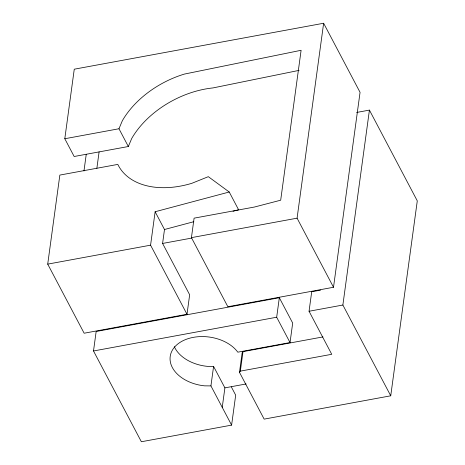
<?xml version="1.0" encoding="UTF-8"?>
<svg xmlns="http://www.w3.org/2000/svg" width="465" height="465" viewBox="0 0 465 465"><rect width="100%" height="100%" fill="white"/><g stroke="black" fill="none" stroke-linecap="round" stroke-linejoin="round"><path stroke-width="0.7" d="M229.233 192.01L155.13 211.749L164.494 229.512L162.593 243.445L189.656 294.769L187 314.264L84.142 333.219L47.715 264.126L59.846 175.078L117.808 164.401A78.864 52.15 -27.8 0 0 191.847 183.309L208.32 176.671L229.233 192.01L238.597 209.773L233.006 211.267M64.798 138.739L74.266 69.198L323.634 23.25L360.061 92.337L333.51 287.265L227.862 306.731L191.435 237.644L194.091 218.155L254.442 207.03L280.686 200.2L301.105 50.29L184.378 74.086A78.864 52.15 -27.8 0 0 122.347 120.726L118.976 128.753L128.34 146.516L74.162 156.496L64.798 138.739L118.976 128.753M83.973 170.975L86.223 154.473M96.865 168.295L99.097 151.904M93.506 350.976L96.162 331.487L279.331 297.734L292.688 323.065L290.032 342.56L237.813 352.179A36.136 24.506 7.8 0 0 175.578 345.983A36.136 24.506 7.8 0 0 204.594 385.845L210.93 385.904L231.605 425.12L141.366 441.75L93.506 350.976L276.675 317.229L279.331 297.734M187 314.264L150.573 245.177L155.13 211.749M210.93 385.904L213.58 366.414L207.251 366.35A36.136 24.506 7.8 0 1 174.311 346.64M222.241 407.357L224.897 387.868L213.58 366.414M231.605 425.12L235.685 395.163L231.338 386.915M356.603 112.46L369.425 110.1L417.285 200.874L390.734 395.802L264.155 419.122L239.487 372.343L242.143 352.848L242.997 351.645L322.972 336.91M239.487 372.343L240.341 371.134L242.997 351.645M333.51 287.265L297.083 218.178L323.634 23.25M240.341 371.134L331.743 354.295L309.051 311.259L311.707 291.77L320.588 290.131M390.734 395.802L342.874 305.028L369.425 110.1M128.34 146.516L131.711 138.489A78.864 52.15 -27.8 0 1 212.964 87.926L299.082 70.372M164.494 229.512L193.853 221.695M47.715 264.126L150.573 245.177M191.435 237.644L297.083 218.178M162.593 243.445L191.481 238.121M309.051 311.259L342.874 305.028M224.897 387.868L246.125 383.956M276.675 317.229L290.032 342.56"/></g></svg>
